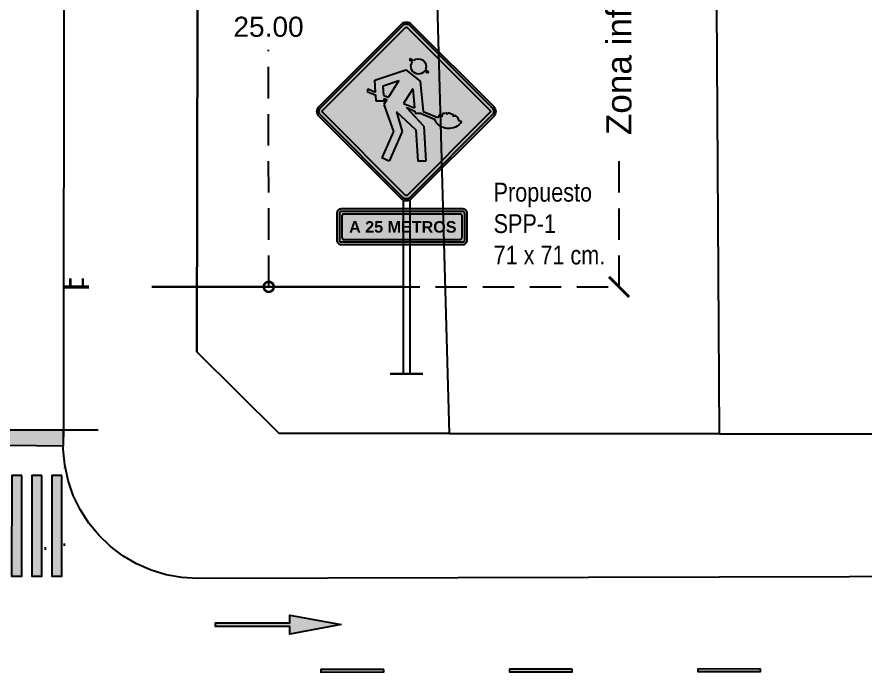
# Model space of a CAD drawing. Header units: metres. Extents: x 668617 to 675126, y 2286318 to 2293677.
# Drawn here: x 669146.04 to 669179.8, y 2287216.47 to 2287242.53 of the extents above; entities that cross this region are included whole.
import ezdxf

# ---------------------------------------------------------------- set-up
doc = ezdxf.new("R2010")
doc.units = ezdxf.units.M
doc.header["$MEASUREMENT"] = 0
for name, pattern in [('ACAD_ISO07W100', [3, 0, -3]), ('DASHED2', [0.375, 0.25, -0.125]), ('HIDDEN', [0.375, 0.25, -0.125])]:
    doc.linetypes.add(name, pattern=pattern)
for name, color, linetype in [('0_DETALLES_COTAS', 252, 'Continuous'), ('0_GUIA', 6, 'Continuous'), ('0_UBICACION_SPO', 251, 'Continuous'), ('ADICIONALES_DIST', 7, 'Continuous'), ('DMTG-PB-BANQUETAS', 251, 'Continuous'), ('DMTG-PB-LOTIFICACION', 253, 'Continuous'), ('DMTG-PB-MANZANAS', 251, 'Continuous'), ('DMTG-SH-FLECHA FRENTE', 252, 'Continuous'), ('DMTG-SH-LINEA ALTO', 252, 'Continuous'), ('DMTG-SH-LINEA DISCONTINUA', 252, 'Continuous'), ('DMTG-SH-PASO PEATONAL', 253, 'Continuous'), ('ESTACIÓN', 7, 'Continuous'), ('PTRD', 7, 'Continuous'), ('SPP-00_OBRAS_EN_EL_CAMINO', 7, 'Continuous'), ('SPP-1', 7, 'Continuous'), ('SPP-2', 7, 'Continuous'), ('SPP-21_DERECHA', 7, 'Continuous'), ('TEXTO ESPEC', 7, 'Continuous')]:
    doc.layers.add(name, color=color, linetype=linetype)
doc.styles.add('Arial', font='arial.ttf')
doc.styles.add('Arial Narrow', font='ARIALN.TTF', dxfattribs={"height": 2.5})
doc.styles.get("Standard").update_dxf_attribs({"font": 'arial.ttf'})
doc.dimstyles.get("Standard").update_dxf_attribs({"dimtxt": 0.18, "dimasz": 0.18, "dimexe": 0.18, "dimexo": 0.0625, "dimgap": 0.09, "dimtad": 0, "dimtih": 1, "dimtoh": 1, "dimdec": 4, "dimzin": 0, "dimdsep": 46, "dimtxsty": 'Standard', "dimcen": 0.09, "dimadec": 0, "dimazin": 0, "dimtfac": 1, "dimtdec": 4, "dimtofl": 0, "dimtmove": 0, "dimatfit": 3, "dimfxl": 1, "dimtolj": 1, "dimtzin": 0, "dimarcsym": 0})

# ---------------------------------------------------------------- blocks, each defined once
blk = doc.blocks.new('*U60')
blk.add_hatch(color=252).paths.add_polyline_path([(-2.063, 9.788), (-2.438, 7.738), (-2.138, 7.738), (-2.138, 4.788), (-1.988, 4.788), (-1.988, 7.738), (-1.688, 7.738)])
at = {"color": 252}
blk.add_lwpolyline([(-2.063, 9.788), (-2.438, 7.738), (-2.138, 7.738), (-2.138, 4.788), (-1.988, 4.788), (-1.988, 7.738), (-1.688, 7.738), (-2.063, 9.788)], dxfattribs=at)
blk = doc.blocks.new('*U73')
at = {"ltscale": 0.05, "transparency": 33554687}
h = blk.add_hatch(color=252, dxfattribs=at)
h.dxf.hatch_style = 1
h.paths.add_polyline_path([(0.161, 9.907), (-0.431, 9.808), (1.183, 0.203), (1.775, 0.301)])
blk.add_lwpolyline([(-0.431, 9.808), (1.183, 0.203), (1.775, 0.301), (0.161, 9.907)], close=True, dxfattribs=at)
blk = doc.blocks.new('PTRD')
at = {"layer": 'PTRD'}
for points, const_width in [([(-0.489, 0), (-0.489, 0.673)], 0.195), ([(0.511, 0), (0.511, 0.673)], 0.195), ([(-1.004, 0), (1.004, 0)], 0.26)]:
    blk.add_lwpolyline(points, dxfattribs=dict(at, const_width=const_width))
blk = doc.blocks.new('SPP-1')
at = {"layer": 'SPP-00_OBRAS_EN_EL_CAMINO', "true_color": 0xf05222}
h = blk.add_hatch(color=20, dxfattribs=at)
h.dxf.hatch_style = 1
edge = h.paths.add_edge_path()
edge.add_line((0.66, 23.21), (11.59, 34.13))
edge.add_arc((10.93, 34.8), 0.935, 315, 405)
edge.add_line((11.59, 35.46), (0.66, 46.38))
edge.add_arc((0, 45.72), 0.935, 45, 135)
edge.add_line((-0.66, 46.38), (-11.59, 35.46))
edge.add_arc((-10.93, 34.8), 0.935, 135, 225)
edge.add_line((-11.59, 34.13), (-0.66, 23.21))
edge.add_arc((0, 23.87), 0.935, 225, 315)
edge = h.paths.add_edge_path(flags=16)
edge.add_line((0.48, 23.39), (11.4, 34.32))
edge.add_arc((10.93, 34.8), 0.672, 315, 405)
edge.add_line((11.4, 35.27), (0.48, 46.2))
edge.add_arc((0, 45.72), 0.672, 45, 135)
edge.add_line((-0.48, 46.2), (-11.4, 35.27))
edge.add_arc((-10.93, 34.8), 0.672, 135, 225)
edge.add_line((-11.4, 34.32), (-0.48, 23.39))
edge.add_arc((0, 23.87), 0.672, 225, 315)
at = {"layer": 'SPP-00_OBRAS_EN_EL_CAMINO'}
h = blk.add_hatch(color=256, dxfattribs=at)
h.dxf.hatch_style = 1
edge = h.paths.add_edge_path()
edge.add_line((0.48, 23.39), (11.4, 34.32))
edge.add_arc((10.93, 34.8), 0.672, 315, 405)
edge.add_line((11.4, 35.27), (0.48, 46.2))
edge.add_arc((0, 45.72), 0.672, 45, 135)
edge.add_line((-0.48, 46.2), (-11.4, 35.27))
edge.add_arc((-10.93, 34.8), 0.672, 135, 225)
edge.add_line((-11.4, 34.32), (-0.48, 23.39))
edge.add_arc((0, 23.87), 0.672, 225, 315)
edge = h.paths.add_edge_path(flags=16)
edge.add_line((0.17, 23.7), (11.09, 34.63))
edge.add_arc((10.93, 34.8), 0.235, 315, 405)
edge.add_line((11.09, 34.96), (0.17, 45.89))
edge.add_arc((0, 45.72), 0.235, 45, 135)
edge.add_line((-0.17, 45.89), (-11.09, 34.96))
edge.add_arc((-10.93, 34.8), 0.235, 135, 225)
edge.add_line((-11.09, 34.63), (-0.17, 23.7))
edge.add_arc((0, 23.87), 0.235, 225, 315)
at = {"layer": 'SPP-00_OBRAS_EN_EL_CAMINO', "true_color": 0xf05222}
h = blk.add_hatch(color=20, dxfattribs=at)
h.dxf.hatch_style = 1
edge = h.paths.add_edge_path()
edge.add_line((0.17, 23.7), (11.09, 34.63))
edge.add_arc((10.93, 34.8), 0.235, 315, 405)
edge.add_line((11.09, 34.96), (0.17, 45.89))
edge.add_arc((0, 45.72), 0.235, 45, 135)
edge.add_line((-0.17, 45.89), (-11.09, 34.96))
edge.add_arc((-10.93, 34.8), 0.235, 135, 225)
edge.add_line((-11.09, 34.63), (-0.17, 23.7))
edge.add_arc((0, 23.87), 0.235, 225, 315)
at = {"layer": 'SPP-00_OBRAS_EN_EL_CAMINO', "linetype": 'Continuous'}
blk.add_hatch(color=256, dxfattribs=at).paths.add_polyline_path([(-0.81, 41.35, -1.00001), (-2.43, 40.16), (-2.82, 39.88), (-2.96, 40.07), (-2.55, 40.37, -0.785), (-0.97, 41.53), (-0.56, 41.83), (-0.42, 41.63)])
h = blk.add_hatch(color=256, dxfattribs=at)
edge = h.paths.add_edge_path()
edge.add_line((1.3, 34.72), (0.57, 32.11))
edge.add_line((0.57, 32.11), (2.29, 28.2))
edge.add_line((2.29, 28.2), (3.27, 28.64))
edge.add_line((3.27, 28.64), (1.72, 32.15))
edge.add_line((1.72, 32.15), (2.98, 35.73))
edge.add_line((2.98, 35.73), (2.58, 36.36))
edge.add_line((2.58, 36.36), (2.94, 36.51))
edge.add_line((2.94, 36.51), (2.92, 36.15))
edge.add_line((2.92, 36.15), (4, 36.15))
edge.add_line((4, 36.15), (4.06, 36.96))
edge.add_line((4.06, 36.96), (5.22, 37.44))
edge.add_line((5.22, 37.44), (5.09, 37.77))
edge.add_line((5.09, 37.77), (4.09, 37.36))
edge.add_line((4.09, 37.36), (4.2, 38.96))
edge.add_line((4.2, 38.96), (0.09, 40.33))
edge.add_line((0.09, 40.33), (-1.83, 38.82))
edge.add_line((-1.83, 38.82), (-2.21, 34.79))
edge.add_line((-2.21, 34.79), (-4.16, 34))
edge.add_line((-4.16, 34), (-4.45, 34.37))
edge.add_line((-4.45, 34.37), (-4.73, 34.13))
edge.add_line((-4.73, 34.13), (-4.85, 34.53))
edge.add_ellipse((-5.49, 33.24), major_axis=(1.53, 0.28), ratio=0.897314, start_angle=56.4691, end_angle=58.7657)
edge.add_line((-4.91, 34.55), (-5.33, 34.62))
edge.add_line((-5.33, 34.62), (-5.39, 34.44))
edge.add_line((-5.39, 34.44), (-5.65, 34.6))
edge.add_line((-5.65, 34.6), (-6.23, 34.4))
edge.add_line((-6.23, 34.4), (-6.23, 34.16))
edge.add_line((-6.23, 34.16), (-6.49, 34.26))
edge.add_line((-6.49, 34.26), (-6.77, 33.98))
edge.add_ellipse((-5.49, 33.24), major_axis=(1.53, 0.28), ratio=0.897314, start_angle=136.4451, end_angle=137.2085)
edge.add_line((-6.78, 33.96), (-6.9, 33.64))
edge.add_line((-6.9, 33.64), (-7.33, 33.45))
edge.add_arc((-5.62, 34.57), 2.05, 213.1884, 295.9692)
edge.add_arc((-5.62, 34.57), 2.05, 295.9692, 337.47)
edge.add_line((-3.73, 33.78), (-1.96, 34.51))
edge.add_line((-1.96, 34.51), (-1.16, 34.51))
edge.add_line((-1.16, 34.51), (-1.13, 34.84))
edge.add_line((-1.13, 34.84), (-0.01, 35.3))
edge.add_line((-0.01, 35.3), (-2.3, 32.83))
edge.add_line((-2.3, 32.83), (-2.59, 28.2))
edge.add_line((-2.59, 28.2), (-1.51, 28.2))
edge.add_line((-1.51, 28.2), (-1.25, 32.34))
edge.add_line((-1.25, 32.34), (1.3, 34.72))
h.paths.add_polyline_path([(0.36, 35.84), (-1.09, 35.25), (-0.85, 37.77)], flags=16)
h.paths.add_polyline_path([(2.39, 36.67), (0.99, 38.9), (3.07, 38.21), (2.97, 36.91)], flags=16)
at = {"layer": 'SPP-00_OBRAS_EN_EL_CAMINO'}
for p, q in [((-0.97, 41.53), (-0.56, 41.83)), ((-0.56, 41.83), (-0.42, 41.63)), ((-0.81, 41.35), (-0.42, 41.63)), ((-2.96, 40.07), (-2.55, 40.37)), ((-2.96, 40.07), (-2.82, 39.88)), ((-2.82, 39.88), (-2.43, 40.16)), ((0.09, 40.33), (-1.83, 38.82)), ((4.2, 38.96), (0.09, 40.33)), ((-1.83, 38.82), (-2.21, 34.79)), ((3.07, 38.21), (0.99, 38.9)), ((0.99, 38.9), (2.39, 36.67)), ((4.09, 37.36), (4.2, 38.96)), ((-0.85, 37.77), (-1.09, 35.25)), ((-0.85, 37.77), (0.36, 35.84)), ((2.97, 36.91), (3.07, 38.21)), ((5.22, 37.44), (4.06, 36.96)), ((5.09, 37.77), (4.09, 37.36)), ((5.09, 37.77), (5.22, 37.44)), ((2.97, 36.91), (2.39, 36.67)), ((2.94, 36.51), (2.58, 36.36)), ((2.58, 36.36), (2.98, 35.73)), ((2.92, 36.15), (2.94, 36.51)), ((2.92, 36.15), (4, 36.15)), ((4, 36.15), (4.06, 36.96)), ((-2.3, 32.83), (-0.01, 35.3)), ((-0.01, 35.3), (-1.13, 34.84)), ((0.36, 35.84), (-1.09, 35.25)), ((2.98, 35.73), (1.72, 32.15)), ((-2.21, 34.79), (-4.16, 34)), ((-1.96, 34.51), (-3.73, 33.78)), ((-1.96, 34.51), (-1.16, 34.51)), ((-1.25, 32.34), (1.3, 34.72)), ((-1.13, 34.84), (-1.16, 34.51)), ((1.3, 34.72), (0.57, 32.11)), ((-2.3, 32.83), (-2.59, 28.2)), ((-1.25, 32.34), (-1.51, 28.2)), ((0.57, 32.11), (2.29, 28.2)), ((1.72, 32.15), (3.27, 28.64)), ((-2.59, 28.2), (-1.51, 28.2)), ((2.29, 28.2), (3.27, 28.64)), ((-0.44, 23.04), (-0.44, 0)), ((0.44, 23.04), (0.44, 0))]:
    blk.add_line(p, q, dxfattribs=at)
at = {"layer": 'SPP-00_OBRAS_EN_EL_CAMINO', "color": 18, "true_color": 0x000000}
blk.add_lwpolyline([(0.66, 23.21), (11.59, 34.13, 0.414214), (11.59, 35.46), (0.66, 46.38, 0.414214), (-0.66, 46.38), (-11.59, 35.46, 0.414214), (-11.59, 34.13), (-0.66, 23.21, 0.414214)], format="xyb", close=True, dxfattribs=at)
at = {"layer": 'SPP-00_OBRAS_EN_EL_CAMINO', "color": 30}
for points in [[(0.48, 23.39), (11.4, 34.32, 0.414214), (11.4, 35.27), (0.48, 46.2, 0.414214), (-0.48, 46.2), (-11.4, 35.27, 0.414214), (-11.4, 34.32), (-0.48, 23.39, 0.414214)], [(0.17, 23.7), (11.09, 34.63, 0.414214), (11.09, 34.96), (0.17, 45.89, 0.414214), (-0.17, 45.89), (-11.09, 34.96, 0.414214), (-11.09, 34.63), (-0.17, 23.7, 0.414214)]]:
    blk.add_lwpolyline(points, format="xyb", close=True, dxfattribs=at)
at = {"layer": 'SPP-00_OBRAS_EN_EL_CAMINO'}
blk.add_lwpolyline([(-4.16, 34), (-4.45, 34.37), (-4.73, 34.13), (-4.86, 34.54), (-5.33, 34.62), (-5.39, 34.44), (-5.65, 34.6), (-6.23, 34.4), (-6.23, 34.16), (-6.49, 34.26), (-6.78, 33.97), (-6.9, 33.64), (-7.33, 33.45)], dxfattribs=at)
at = {"layer": 'SPP-00_OBRAS_EN_EL_CAMINO', "const_width": 0.328}
blk.add_lwpolyline([(2.19, 0), (-2.19, 0)], dxfattribs=at)
at = {"layer": 'SPP-00_OBRAS_EN_EL_CAMINO'}
for centre, radius, start, end in [((-1.62, 40.76), 1.01, 49.9817, 202.5093), ((-1.62, 40.76), 1.01, 216.2455, 36.2455), ((-5.62, 34.57), 2.05, 213.1884, 337.47)]:
    blk.add_arc(centre, radius, start, end, dxfattribs=at)
at = {"layer": 'SPP-00_OBRAS_EN_EL_CAMINO', "extrusion": (0, 0, -1)}
for start_param, end_param in [(3.888445, 3.901768), (5.25753, 5.297614)]:
    blk.add_ellipse((-5.49, 33.24), major_axis=(1.53, 0.28), ratio=0.897314, start_param=start_param, end_param=end_param, dxfattribs=at)
blk = doc.blocks.new('Hombres trabajando')
at = {"layer": 'SPP-1'}
blk.add_blockref('SPP-1', (2.1875, 0), dxfattribs=at)
blk = doc.blocks.new('_DotSmall')
at = {"color": 0, "linetype": 'ByBlock', "const_width": 0.5}
blk.add_lwpolyline([(-0.0625, 0, 1), (0.0625, 0, 1)], format="xyb", close=True, dxfattribs=at)
blk = doc.blocks.new('*D299')
at = {"layer": '0_DETALLES_COTAS', "linetype": 'DASHED2', "lineweight": -2, "ltscale": 5, "transparency": 16777216}
for p, q in [((669153.306, 2287254.703), (669156.22, 2287254.705)), ((669156.04, 2287254.705), (669156.05, 2287243.045)), ((669156.06, 2287231.792), (669156.052, 2287241.228)), ((669153.326, 2287231.79), (669156.24, 2287231.793))]:
    blk.add_line(p, q, dxfattribs=at)
at = {"layer": 'Defpoints', "color": 0, "linetype": 'DASHED2', "ltscale": 5, "transparency": 16777216}
for p in [(669153.244, 2287254.703), (669153.264, 2287231.79), (669156.06, 2287231.792)]:
    blk.add_point(p, dxfattribs=at)
at = {"layer": '0_DETALLES_COTAS', "linetype": 'DASHED2', "lineweight": -2, "ltscale": 5, "transparency": 16777216, "xscale": 0.8, "yscale": 0.8, "zscale": 0.8}
for p, rotation in [((669156.04, 2287254.705), 90.05079015026983), ((669156.06, 2287231.792), 270.0507901502698)]:
    blk.add_blockref('_DotSmall', p, dxfattribs=dict(at, rotation=rotation))
at = {"layer": '0_DETALLES_COTAS', "linetype": 'DASHED2', "ltscale": 5, "transparency": 16777216, "insert": (669156.051, 2287242.136), "char_height": 0.8, "attachment_point": 5}
blk.add_mtext('\\A1;25.00', dxfattribs=at)
blk = doc.blocks.new('_ArchTick')
at = {"color": 0, "linetype": 'ByBlock', "const_width": 0.15}
blk.add_lwpolyline([(-0.5, -0.5), (0.5, 0.5)], dxfattribs=at)
blk = doc.blocks.new('*D300')
at = {"layer": '0_DETALLES_COTAS', "linetype": 'DASHED2', "lineweight": -2, "ltscale": 5, "transparency": 16777216}
for p, q in [((669153.326, 2287256.202), (669170.184, 2287256.202)), ((669170.004, 2287256.202), (669170.004, 2287249.059)), ((669170.004, 2287231.79), (669170.004, 2287237.389)), ((669153.326, 2287231.79), (669170.184, 2287231.79))]:
    blk.add_line(p, q, dxfattribs=at)
at = {"layer": 'Defpoints', "color": 0, "linetype": 'DASHED2', "ltscale": 5, "transparency": 16777216}
for p in [(669153.264, 2287256.202), (669153.264, 2287231.79), (669170.004, 2287231.79)]:
    blk.add_point(p, dxfattribs=at)
at = {"layer": '0_DETALLES_COTAS', "linetype": 'DASHED2', "lineweight": -2, "ltscale": 5, "transparency": 16777216, "xscale": 0.8, "yscale": 0.8, "zscale": 0.8}
for p, rotation in [((669170.004, 2287256.202), 90), ((669170.004, 2287231.79), 270)]:
    blk.add_blockref('_ArchTick', p, dxfattribs=dict(at, rotation=rotation))
at = {"layer": '0_DETALLES_COTAS', "linetype": 'DASHED2', "ltscale": 5, "transparency": 16777216, "insert": (669170.004, 2287243.224), "char_height": 1, "attachment_point": 5, "rotation": 90}
blk.add_mtext('\\A1;Zona información', dxfattribs=at)
blk = doc.blocks.new('*U310')
at = {"transparency": 33554687}
h = blk.add_hatch(color=252, dxfattribs=at)
h.dxf.hatch_style = 1
h.paths.add_polyline_path([(0.44, 8.889), (0.46, 9.289), (-3.536, 9.486), (-3.555, 9.087)])
h = blk.add_hatch(color=252, dxfattribs=at)
h.dxf.hatch_style = 1
h.paths.add_polyline_path([(0.4, 8.09), (0.42, 8.49), (-3.575, 8.687), (-3.595, 8.288)])
h = blk.add_hatch(color=252, dxfattribs=at)
h.dxf.hatch_style = 1
h.paths.add_polyline_path([(0.361, 7.291), (0.38, 7.691), (-3.615, 7.888), (-3.634, 7.489)])
h = blk.add_hatch(color=252, dxfattribs=at)
h.dxf.hatch_style = 1
h.paths.add_polyline_path([(0.321, 6.492), (0.341, 6.892), (-3.654, 7.089), (-3.674, 6.69)])
h = blk.add_hatch(color=252, dxfattribs=at)
h.dxf.hatch_style = 1
h.paths.add_polyline_path([(0.282, 5.693), (0.301, 6.093), (-3.694, 6.29), (-3.713, 5.891)])
h = blk.add_hatch(color=252, dxfattribs=at)
h.dxf.hatch_style = 1
h.paths.add_polyline_path([(0.242, 4.894), (0.262, 5.294), (-3.733, 5.491), (-3.753, 5.092)])
h = blk.add_hatch(color=252, dxfattribs=at)
h.dxf.hatch_style = 1
h.paths.add_polyline_path([(0.203, 4.095), (0.222, 4.495), (-3.773, 4.692), (-3.793, 4.293)])
h = blk.add_hatch(color=252, dxfattribs=at)
h.dxf.hatch_style = 1
h.paths.add_polyline_path([(0.163, 3.296), (0.183, 3.695), (-3.812, 3.893), (-3.832, 3.494)])
h = blk.add_hatch(color=252, dxfattribs=at)
h.dxf.hatch_style = 1
h.paths.add_polyline_path([(0.124, 2.497), (0.143, 2.896), (-3.852, 3.094), (-3.872, 2.695)])
h = blk.add_hatch(color=252, dxfattribs=at)
h.dxf.hatch_style = 1
h.paths.add_polyline_path([(0.084, 1.698), (0.104, 2.097), (-3.891, 2.295), (-3.911, 1.896)])
h = blk.add_hatch(color=252, dxfattribs=at)
h.dxf.hatch_style = 1
h.paths.add_polyline_path([(0.044, 0.899), (0.064, 1.298), (-3.931, 1.496), (-3.951, 1.097)])
h = blk.add_hatch(color=252, dxfattribs=at)
h.dxf.hatch_style = 1
h.paths.add_polyline_path([(0.005, 0.1), (0.025, 0.499), (-3.97, 0.697), (-3.99, 0.298)])
for points in [[(0.44, 8.889), (0.46, 9.289), (-3.536, 9.486), (-3.555, 9.087)], [(0.4, 8.09), (0.42, 8.49), (-3.575, 8.687), (-3.595, 8.288)], [(0.361, 7.291), (0.38, 7.691), (-3.615, 7.888), (-3.634, 7.489)], [(0.321, 6.492), (0.341, 6.892), (-3.654, 7.089), (-3.674, 6.69)], [(0.282, 5.693), (0.301, 6.093), (-3.694, 6.29), (-3.713, 5.891)], [(0.242, 4.894), (0.262, 5.294), (-3.733, 5.491), (-3.753, 5.092)], [(0.203, 4.095), (0.222, 4.495), (-3.773, 4.692), (-3.793, 4.293)], [(0.163, 3.296), (0.183, 3.695), (-3.812, 3.893), (-3.832, 3.494)], [(0.124, 2.497), (0.143, 2.896), (-3.852, 3.094), (-3.872, 2.695)], [(0.084, 1.698), (0.104, 2.097), (-3.891, 2.295), (-3.911, 1.896)], [(0.044, 0.899), (0.064, 1.298), (-3.931, 1.496), (-3.951, 1.097)], [(0.005, 0.1), (0.025, 0.499), (-3.97, 0.697), (-3.99, 0.298)]]:
    blk.add_lwpolyline(points, close=True)
at = {"layer": 'Defpoints', "color": 255, "linetype": 'ACAD_ISO07W100'}
for p, q in [((-2.916, 0.901), (0.18, 0.748)), ((-2.797, 0.138), (0.3, -0.015))]:
    blk.add_line(p, q, dxfattribs=at)
blk = doc.blocks.new('TA-25M')
at = {"layer": 'SPP-21_DERECHA', "true_color": 0xf05222}
h = blk.add_hatch(color=20, dxfattribs=at)
h.dxf.hatch_style = 1
h.paths.add_polyline_path([(-8.96, 5.25, 0.414214), (-9.62, 4.59), (-9.62, 0.66, 0.414214), (-8.96, 0), (8.96, 0, 0.414214), (9.62, 0.66), (9.62, 4.59, 0.414214), (8.96, 5.25)])
h.paths.add_polyline_path([(8.96, 4.87, -0.414214), (9.24, 4.59), (9.24, 0.66, -0.414214), (8.96, 0.38), (-8.96, 0.38, -0.414214), (-9.24, 0.66), (-9.24, 4.59, -0.414214), (-8.96, 4.87)], flags=16)
h.paths.add_polyline_path([(8.61, 4.49, -0.414214), (8.86, 4.23), (8.86, 1.02, -0.414214), (8.61, 0.76), (-8.61, 0.76, -0.414214), (-8.86, 1.02), (-8.86, 4.23, -0.414214), (-8.61, 4.49)], flags=0)
at = {"layer": 'SPP-21_DERECHA'}
h = blk.add_hatch(color=256, dxfattribs=at)
h.dxf.hatch_style = 1
h.paths.add_polyline_path([(-8.96, 4.87, 0.414214), (-9.24, 4.59), (-9.24, 0.66, 0.414214), (-8.96, 0.38), (8.96, 0.38, 0.414214), (9.24, 0.66), (9.24, 4.59, 0.414214), (8.96, 4.87)])
h.paths.add_polyline_path([(8.61, 4.49, -0.414214), (8.86, 4.23), (8.86, 1.02, -0.414214), (8.61, 0.76), (-8.61, 0.76, -0.414214), (-8.86, 1.02), (-8.86, 4.23, -0.414214), (-8.61, 4.49)], flags=16)
at = {"layer": 'SPP-21_DERECHA', "true_color": 0xf05222}
h = blk.add_hatch(color=20, dxfattribs=at)
h.dxf.hatch_style = 1
h.paths.add_polyline_path([(-8.61, 4.49, 0.414214), (-8.86, 4.23), (-8.86, 1.02, 0.414214), (-8.61, 0.76), (8.61, 0.76, 0.414214), (8.86, 1.02), (8.86, 4.23, 0.414214), (8.61, 4.49)])
at = {"layer": 'SPP-21_DERECHA', "color": 7}
blk.add_lwpolyline([(8.96, 5.25), (-8.96, 5.25, 0.414214), (-9.62, 4.59), (-9.62, 0.66, 0.414214), (-8.96, 0), (8.96, 0, 0.414214), (9.62, 0.66), (9.62, 4.59, 0.414214)], format="xyb", close=True, dxfattribs=at)
at = {"layer": 'SPP-21_DERECHA', "color": 30}
blk.add_lwpolyline([(8.96, 4.87), (-8.96, 4.87, 0.414214), (-9.24, 4.59), (-9.24, 0.66, 0.414214), (-8.96, 0.38), (8.96, 0.38, 0.414214), (9.24, 0.66), (9.24, 4.59, 0.414214)], format="xyb", close=True, dxfattribs=at)
at = {"layer": 'SPP-21_DERECHA'}
blk.add_lwpolyline([(8.61, 4.49), (-8.61, 4.49, 0.414214), (-8.86, 4.23), (-8.86, 1.02, 0.414214), (-8.61, 0.76), (8.61, 0.76, 0.414214), (8.86, 1.02), (8.86, 4.23, 0.414214)], format="xyb", close=True, dxfattribs=at)
at = {"layer": 'ESTACIÓN', "insert": (-7.8, 3.45), "char_height": 1.7, "attachment_point": 1, "style": 'Arial'}
blk.add_mtext_dynamic_manual_height_columns('{\\fArial|b1|i0|c0|p34;A 25 METROS}', width=19.5784, gutter_width=50, heights=[0], dxfattribs=at)

msp = doc.modelspace()

# ---------------------------------------------------------------- hatches: boundary and pattern name
at = {"layer": 'DMTG-SH-LINEA DISCONTINUA'}
for points in [[(669160.63904, 2287216.56939), (669158.13905, 2287216.56597), (669158.13918, 2287216.46597), (669160.63918, 2287216.46939)], [(669168.13904, 2287216.57963), (669165.63904, 2287216.57621), (669165.63917, 2287216.47621), (669168.13917, 2287216.47963)], [(669175.63903, 2287216.58987), (669173.13903, 2287216.58645), (669173.13917, 2287216.48645), (669175.63917, 2287216.48987)]]:
    msp.add_hatch(color=256, dxfattribs=at).paths.add_polyline_path(points)

# ---------------------------------------------------------------- linework, layer by layer
at = {"layer": '0_GUIA', "color": 6}
for points in [[(669147.89756, 2287225.97046), (669147.96202, 2287304.06911)], [(669145.39903, 2287226.09876), (669149.26905, 2287226.09876)]]:
    msp.add_lwpolyline(points, dxfattribs=at)
at = {"layer": '0_UBICACION_SPO', "linetype": 'HIDDEN', "ltscale": 5, "const_width": 0.1}
msp.add_lwpolyline([(669151.40604, 2287231.78997), (669161.40604, 2287231.78997)], dxfattribs=at)
at = {"layer": 'DMTG-PB-BANQUETAS', "flags": 128}
msp.add_lwpolyline([(669272.58248, 2287220.486), (669153.23003, 2287220.18895), (669152.59928, 2287220.2246), (669151.97807, 2287220.33419), (669151.3734, 2287220.51666), (669150.79525, 2287220.76893), (669150.24959, 2287221.08797), (669149.74638, 2287221.46869), (669149.29161, 2287221.90706), (669148.8922, 2287222.39502), (669148.55312, 2287222.92754), (669148.27931, 2287223.49658), (669148.07371, 2287224.09311), (669147.94127, 2287224.71111), (669147.88191, 2287225.33956), (669147.89756, 2287225.97046), (669147.96202, 2287304.06911)], dxfattribs=at)
at = {"layer": 'DMTG-PB-LOTIFICACION', "flags": 128}
for points in [[(669153.20163, 2287229.20131), (669153.24608, 2287256.20272)], [(669174.00587, 2287225.94956), (669173.81856, 2287255.73011)], [(669163.25569, 2287225.95388), (669162.78259, 2287243.03264)], [(669156.46554, 2287225.96503), (669153.20163, 2287229.20131)], [(669163.25569, 2287225.95388), (669156.46554, 2287225.96503)], [(669174.00587, 2287225.94956), (669163.25569, 2287225.95388)], [(669194.15633, 2287225.91518), (669174.00587, 2287225.94956)]]:
    msp.add_lwpolyline(points, dxfattribs=at)
at = {"layer": 'DMTG-PB-MANZANAS', "flags": 128}
msp.add_lwpolyline([(669223.37535, 2287305.69295), (669210.22548, 2287305.61707), (669201.2755, 2287305.57904), (669194.12552, 2287305.54866), (669187.22558, 2287305.50934), (669181.3156, 2287305.48422), (669180.1656, 2287305.47934), (669162.31573, 2287305.38348), (669153.32584, 2287305.32528), (669153.26392, 2287266.05324), (669153.24608, 2287256.20272), (669153.20163, 2287229.20131), (669156.46554, 2287225.96503), (669163.25569, 2287225.95388), (669174.00587, 2287225.94956), (669194.15633, 2287225.91518), (669213.96671, 2287225.89936)], dxfattribs=at)
at = {"layer": 'DMTG-SH-LINEA DISCONTINUA'}
for points in [[(669160.63904, 2287216.56939), (669158.13905, 2287216.56597), (669158.13918, 2287216.46597), (669160.63918, 2287216.46939)], [(669168.13904, 2287216.57963), (669165.63904, 2287216.57621), (669165.63917, 2287216.47621), (669168.13917, 2287216.47963)], [(669175.63903, 2287216.58987), (669173.13903, 2287216.58645), (669173.13917, 2287216.48645), (669175.63917, 2287216.48987)]]:
    msp.add_lwpolyline(points, close=True, dxfattribs=at)

# ---------------------------------------------------------------- block references
at = {"layer": '0_UBICACION_SPO', "xscale": 0.4999999999999998, "yscale": 0.4999999999999998, "zscale": 0.4999999999999998}
msp.add_blockref('PTRD', (669148.4042, 2287231.78997), dxfattribs=at)
at = {"layer": 'ADICIONALES_DIST', "xscale": 0.27, "yscale": 0.27, "zscale": 0.27}
msp.add_blockref('TA-25M', (669161.36456, 2287233.47497), dxfattribs=at)
at = {"layer": 'DMTG-SH-FLECHA FRENTE', "xscale": -1, "rotation": 269.9953445892797}
msp.add_blockref('*U60', (669149.15899, 2287220.41623), dxfattribs=at)
at = {"layer": 'DMTG-SH-LINEA ALTO', "rotation": 79.79703744586766}
msp.add_blockref('*U73', (669147.87515, 2287224.26982), dxfattribs=at)
at = {"layer": 'DMTG-SH-PASO PEATONAL', "color": 252, "true_color": 0x939598, "rotation": 92.79815835116301}
msp.add_blockref('*U310', (669147.92831, 2287224.28436), dxfattribs=at)
at = {"layer": 'SPP-2', "xscale": -0.3, "yscale": 0.3, "zscale": 0.3, "rotation": 359.9999999644358}
msp.add_blockref('Hombres trabajando', (669162.19354, 2287228.3339), dxfattribs=at)

# ---------------------------------------------------------------- texts
at = {"layer": 'TEXTO ESPEC', "ltscale": 0.1, "insert": (669165.01123, 2287232.67259), "char_height": 0.75, "attachment_point": 7, "rotation": 360, "style": 'Arial Narrow'}
msp.add_mtext('{\\C1;Propuesto}\\PSPP-1\\P71 x 71 cm.', dxfattribs=at)

# ---------------------------------------------------------------- dimensions: what is measured, and where the dimension line sits
at = {"layer": '0_DETALLES_COTAS', "color": 251, "linetype": 'DASHED2', "ltscale": 5}
for base, p1, angle, text, override, picture, middle in [((669170.00446, 2287231.78997), (669153.26392, 2287256.2019), 270, 'Zona información', {"dimtxt": 1, "dimasz": 0.8, "dimgap": 0.5, "dimtih": 0, "dimdec": 2, "dimblk1": 'ArchTick', "dimblk2": 'ArchTick', "dimsah": 1, "dimclrd": 256, "dimclre": 256, "dimclrt": 256}, '*D300', (669170.00446, 2287243.22407)), ((669156.06014, 2287231.79244), (669153.24361, 2287254.70269), 270.05079, '25.00', {"dimtxt": 0.8, "dimasz": 0.8, "dimgap": 0.5, "dimdec": 2, "dimblk1": 'DotSmall', "dimblk2": 'DotSmall', "dimsah": 1, "dimclrd": 256, "dimclre": 256, "dimclrt": 256}, '*D299', (669156.05097, 2287242.13612))]:
    dim = msp.add_linear_dim(base=base, p1=p1, p2=(669153.26392, 2287231.78997), angle=angle, text=text, dimstyle='Standard', override=override, dxfattribs=at)
    dim.commit()
    dim.dimension.update_dxf_attribs({"geometry": picture, "text_midpoint": middle, "dimtype": 161})

doc.saveas('drawing.dxf')
